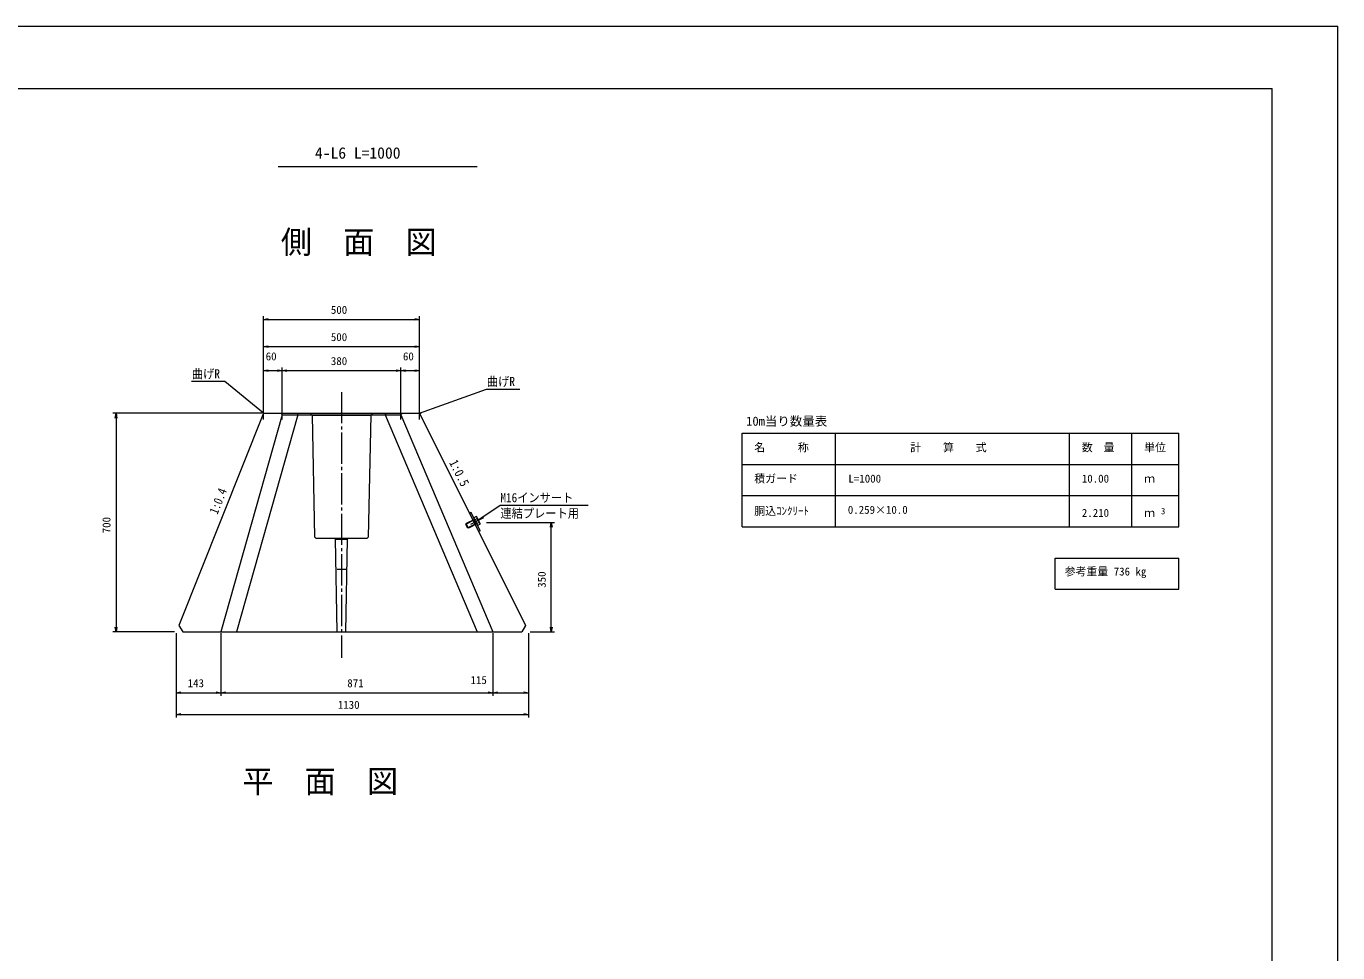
# Model space of a CAD drawing. Units: millimetres on the paper, with parts at other scales. Extents: x 0 to 841, y 0 to 594.
# Drawn here: x 420.5 to 841, y 297 to 594 of the extents above; entities that cross this region are included whole.
import ezdxf
from ezdxf.enums import TextEntityAlignment as Align

# ---------------------------------------------------------------- set-up
doc = ezdxf.new("R2010")
doc.units = ezdxf.units.MM
doc.linetypes.add('USER2', pattern=[13, 10, -1, 1, -1])
for name, color, linetype, lineweight in [('0_2', 7, 'Continuous', 18), ('D-MTR-FRAM（材料表図枠）', 2, 'Continuous', 18), ('D-STR-DIM（寸法）', 7, 'Continuous', 18), ('D-STR-HTXT（旗揚げ）', 7, 'Continuous', 18), ('D-STR-STRn（構造物）', 7, 'USER2', 18), ('D-STR（構造物外形線）', 1, 'Continuous', 18), ('D-TTL(外枠）', 2, 'Continuous', 18), ('DEFPOINTS_3', 8, 'Continuous', 18), ('用紙-作図レイヤ', 5, 'Continuous', 18)]:
    doc.layers.add(name, color=color, linetype=linetype, lineweight=lineweight)
for name, color, linetype in [('D-MTR-TXT(文字列）', 7, 'Continuous'), ('D-MTR（材料表タイトル）', 7, 'Continuous'), ('D-STR-TXT（文字）', 7, 'Continuous'), ('D-TTL-TXT（文字）', 7, 'Continuous')]:
    doc.layers.add(name, color=color, linetype=linetype)
doc.styles.add('ＭＳ ゴシック', font='')
doc.styles.get('ＭＳ ゴシック').set_extended_font_data('MS Gothic')

msp = doc.modelspace()

# ---------------------------------------------------------------- linework, layer by layer
at = {"layer": '0_2'}
for p, q in [((496.577, 500.012), (498.077, 500.262)), ((498.077, 499.762), (496.577, 500.012)), ((496.577, 500.012), (496.777, 500.012)), ((545.077, 500.262), (546.577, 500.012)), ((546.577, 500.012), (545.077, 499.762)), ((546.577, 500.012), (546.377, 500.012)), ((496.577, 491.287), (498.077, 491.537)), ((498.077, 491.037), (496.577, 491.287)), ((496.577, 491.287), (496.777, 491.287)), ((545.077, 491.537), (546.577, 491.287)), ((546.577, 491.287), (545.077, 491.037)), ((546.577, 491.287), (546.377, 491.287)), ((496.577, 483.602), (498.077, 483.852)), ((498.077, 483.352), (496.577, 483.602)), ((496.577, 483.602), (496.777, 483.602)), ((501.077, 483.852), (502.577, 483.602)), ((502.577, 483.602), (501.077, 483.352)), ((502.577, 483.602), (502.377, 483.602)), ((502.577, 483.602), (504.077, 483.852)), ((504.077, 483.352), (502.577, 483.602)), ((502.577, 483.602), (502.777, 483.602)), ((539.077, 483.852), (540.577, 483.602)), ((540.577, 483.602), (539.077, 483.352)), ((540.577, 483.602), (540.377, 483.602)), ((540.577, 483.602), (542.077, 483.852)), ((542.077, 483.352), (540.577, 483.602)), ((540.577, 483.602), (540.777, 483.602)), ((545.077, 483.852), (546.577, 483.602)), ((546.577, 483.602), (545.077, 483.352)), ((546.577, 483.602), (546.377, 483.602)), ((449.027, 468.398), (449.277, 469.898)), ((449.277, 469.898), (449.527, 468.398)), ((449.277, 469.898), (449.277, 469.698)), ((496.577, 469.898), (496.122, 470.106)), ((496.577, 469.898), (496.192, 470.217)), ((496.577, 469.898), (496.287, 470.305)), ((546.577, 469.898), (546.987, 470.184)), ((546.577, 469.898), (547.047, 470.068)), ((546.577, 469.898), (547.075, 469.94)), ((564.345, 434.978), (564.673, 435.356)), ((564.345, 434.978), (564.76, 435.258)), ((564.345, 434.978), (564.818, 435.141)), ((588.577, 433.398), (588.827, 434.898)), ((588.827, 434.898), (589.077, 433.398)), ((588.827, 434.898), (588.827, 434.698)), ((449.277, 399.898), (449.027, 401.398)), ((449.527, 401.398), (449.277, 399.898)), ((449.277, 399.898), (449.277, 400.098)), ((588.827, 399.898), (588.577, 401.398)), ((589.077, 401.398), (588.827, 399.898)), ((588.827, 399.898), (588.827, 400.098)), ((468.577, 380.339), (470.077, 380.589)), ((470.077, 380.089), (468.577, 380.339)), ((468.577, 380.339), (468.777, 380.339)), ((481.426, 380.589), (482.926, 380.339)), ((482.926, 380.339), (481.426, 380.089)), ((482.926, 380.339), (482.726, 380.339)), ((482.926, 380.339), (484.426, 380.589)), ((484.426, 380.089), (482.926, 380.339)), ((482.926, 380.339), (483.126, 380.339)), ((568.553, 380.589), (570.053, 380.339)), ((570.053, 380.339), (568.553, 380.089)), ((570.053, 380.339), (569.853, 380.339)), ((570.053, 380.339), (571.553, 380.589)), ((571.553, 380.089), (570.053, 380.339)), ((570.053, 380.339), (570.253, 380.339)), ((580.077, 380.589), (581.577, 380.339)), ((581.577, 380.339), (580.077, 380.089)), ((581.577, 380.339), (581.377, 380.339)), ((468.577, 373.403), (470.077, 373.653)), ((470.077, 373.153), (468.577, 373.403)), ((468.577, 373.403), (468.777, 373.403)), ((580.077, 373.653), (581.577, 373.403)), ((581.577, 373.403), (580.077, 373.153)), ((581.577, 373.403), (581.377, 373.403))]:
    msp.add_line(p, q, dxfattribs=at)
at = {"layer": 'D-MTR-FRAM（材料表図枠）'}
for p, q in [((649.984, 463.513), (789.984, 463.513)), ((649.984, 433.513), (649.984, 463.513)), ((679.984, 433.513), (679.984, 463.513)), ((754.984, 433.513), (754.984, 463.513)), ((774.984, 433.513), (774.984, 463.513)), ((774.984, 433.513), (774.984, 463.513)), ((789.984, 433.513), (789.984, 463.513)), ((649.984, 453.513), (789.984, 453.513)), ((649.984, 443.513), (789.984, 443.513)), ((649.984, 433.513), (789.984, 433.513)), ((750.397, 413.513), (750.397, 423.513)), ((750.397, 423.513), (789.984, 423.513)), ((789.984, 413.513), (789.984, 423.513)), ((750.397, 413.513), (789.984, 413.513))]:
    msp.add_line(p, q, dxfattribs=at)
at = {"layer": 'D-STR-DIM（寸法）'}
for p, q in [((496.577, 491.787), (496.577, 501.012)), ((546.577, 492.287), (546.577, 501.012)), ((496.777, 500.012), (546.377, 500.012)), ((496.577, 467.956), (496.577, 492.287)), ((546.577, 470.398), (546.577, 492.287)), ((496.777, 491.287), (546.377, 491.287)), ((496.577, 470.398), (496.577, 484.602)), ((496.777, 483.602), (502.377, 483.602)), ((502.577, 467.956), (502.577, 484.602)), ((502.577, 469.948), (502.577, 484.602)), ((502.777, 483.602), (540.377, 483.602)), ((540.577, 467.956), (540.577, 484.602)), ((540.577, 469.948), (540.577, 484.602)), ((540.777, 483.602), (546.377, 483.602)), ((546.577, 467.956), (546.577, 484.602)), ((496.077, 469.898), (448.277, 469.898)), ((449.277, 469.698), (449.277, 400.098)), ((568.103, 434.898), (589.827, 434.898)), ((588.827, 400.098), (588.827, 434.698)), ((468.077, 399.898), (448.277, 399.898)), ((582.077, 399.898), (589.827, 399.898)), ((468.577, 399.398), (468.577, 379.339)), ((468.577, 399.398), (468.577, 372.403)), ((482.926, 399.398), (482.926, 379.339)), ((482.926, 399.398), (482.926, 379.339)), ((570.053, 399.398), (570.053, 379.339)), ((570.053, 399.398), (570.053, 379.339)), ((581.577, 399.398), (581.577, 379.339)), ((581.577, 399.398), (581.577, 372.403)), ((468.777, 380.339), (482.726, 380.339)), ((483.126, 380.339), (569.853, 380.339)), ((570.253, 380.339), (581.377, 380.339)), ((468.777, 373.403), (581.377, 373.403))]:
    msp.add_line(p, q, dxfattribs=at)
at = {"layer": 'D-STR-HTXT（旗揚げ）'}
msp.add_line((501.309, 548.979), (565.093, 548.979), dxfattribs=at)
at = {"layer": 'D-STR-STRn（構造物）'}
msp.add_line((521.577, 476.704), (521.577, 391.529), dxfattribs=at)
at = {"layer": 'D-STR（構造物外形線）'}
for p, q in [((496.577, 469.898), (469.377, 401.898)), ((502.577, 469.448), (482.926, 399.898)), ((507.577, 469.448), (487.926, 399.898)), ((496.577, 469.898), (546.577, 469.898)), ((502.077, 469.898), (502.577, 469.448)), ((502.577, 469.448), (540.577, 469.448)), ((507.37, 469.898), (507.577, 469.448)), ((512.077, 469.298), (511.577, 469.898)), ((512.077, 469.298), (531.077, 469.298)), ((513.071, 430.198), (512.227, 469.298)), ((530.927, 469.298), (530.083, 430.198)), ((531.577, 469.898), (531.077, 469.298)), ((535.577, 469.448), (565.053, 399.898)), ((540.577, 469.448), (570.053, 399.898)), ((546.577, 469.898), (580.577, 401.898)), ((563.16, 438.073), (562.624, 437.805)), ((566.067, 432.259), (563.16, 438.073)), ((563.065, 434.392), (567.212, 436.466)), ((513.377, 429.898), (513.071, 430.198)), ((513.377, 429.898), (529.777, 429.898)), ((519.677, 429.598), (519.377, 429.898)), ((520.152, 399.898), (519.677, 429.598)), ((519.677, 429.598), (523.477, 429.598)), ((523.002, 399.898), (523.477, 429.598)), ((523.477, 429.598), (523.777, 429.898)), ((529.777, 429.898), (530.083, 430.198)), ((566.067, 432.259), (565.53, 431.991)), ((520.152, 419.898), (523.002, 419.898)), ((469.377, 401.898), (470.731, 399.898)), ((470.731, 399.898), (579.341, 399.898)), ((580.577, 401.898), (579.341, 399.898))]:
    msp.add_line(p, q, dxfattribs=at)
at = {"layer": 'D-TTL(外枠）'}
for p in [(24.991, 573.979), (819.991, 19.979)]:
    msp.add_line(p, (819.991, 573.979), dxfattribs=at)
at = {"layer": 'DEFPOINTS_3'}
for p in [(-0.009, 593.979), (840.991, -0.021)]:
    msp.add_line(p, (840.991, 593.979), dxfattribs=at)
at = {"layer": '用紙-作図レイヤ', "color": 7}
for p, q in [((484.203, 480.128), (473.503, 480.128)), ((496.577, 469.898), (484.203, 480.128)), ((546.577, 469.898), (568.091, 477.668)), ((568.091, 477.668), (578.791, 477.668)), ((564.345, 434.978), (572.417, 440.425)), ((572.417, 440.425), (600.617, 440.425))]:
    msp.add_line(p, q, dxfattribs=at)
at = {"layer": '用紙-作図レイヤ', "color": 1}
for p, q in [((535.784, 469.898), (535.577, 469.448)), ((541.077, 469.898), (540.577, 469.448))]:
    msp.add_line(p, q, dxfattribs=at)
at = {"layer": '用紙-作図レイヤ'}
for p, q in [((561.573, 434.54), (561.483, 434.272)), ((562.02, 433.198), (561.483, 434.272)), ((564.041, 435.596), (561.501, 434.325)), ((564.256, 435.882), (561.573, 434.54)), ((562.288, 433.109), (561.573, 434.54)), ((562.288, 433.109), (562.02, 433.198)), ((564.614, 434.451), (562.073, 433.181)), ((564.971, 434.451), (562.288, 433.109)), ((564.685, 434.308), (563.97, 435.739)), ((564.793, 436.805), (563.994, 436.406)), ((565.233, 433.927), (563.994, 436.406)), ((564.256, 435.882), (564.041, 435.596)), ((565.102, 436.185), (564.304, 435.786)), ((564.971, 434.451), (564.614, 434.451)), ((564.971, 436.687), (564.793, 436.805)), ((565.722, 434.946), (564.923, 434.547)), ((566.045, 434.54), (564.971, 436.687)), ((566.032, 434.326), (565.233, 433.927)), ((566.032, 434.326), (566.045, 434.54))]:
    msp.add_line(p, q, dxfattribs=at)
for centre, radius, start, end in [((564.495, 436.269), 0.613, 352.1808, 60.9493), ((563.457, 434.588), 2.293, 8.9771, 44.15301), ((565.424, 434.41), 0.613, 352.1808, 60.9493)]:
    msp.add_arc(centre, radius, start, end, dxfattribs=at)

# ---------------------------------------------------------------- texts
at = {"layer": 'D-MTR-TXT(文字列）', "style": 'ＭＳ ゴシック'}
for s, height, p in [('名\u3000\u3000\u3000称', 2.566, (653.907, 456.916)), ('計\u3000\u3000算\u3000\u3000式', 2.566, (703.915, 456.916)), ('数\u3000量', 2.566, (758.907, 456.916)), ('単位', 2.566, (778.907, 456.916)), ('積ガード', 2.566, (653.907, 446.916)), ('L=1000', 2.566, (684.095, 446.916)), ('10.00', 2.566, (758.934, 446.916)), ('ｍ', 2.566, (778.907, 446.916)), ('胴込ｺﾝｸﾘｰﾄ', 2.566, (653.907, 436.547)), ('0.259×10.0', 2.566, (683.907, 436.916)), ('2.210', 2.566, (758.934, 435.916)), ('ｍ', 2.566, (778.907, 435.916)), ('3', 2.053, (784.309, 436.92)), ('参考重量 736 kg', 2.566, (753.41, 417.135))]:
    msp.add_text(s, height=height, dxfattribs=at).set_placement(p, align=Align.BOTTOM_LEFT)
at = {"layer": 'D-MTR（材料表タイトル）', "style": 'ＭＳ ゴシック'}
msp.add_text('10m当り数量表', height=2.933, dxfattribs=at).set_placement((651.326, 465.038), align=Align.BOTTOM_LEFT)
at = {"layer": 'D-STR-DIM（寸法）', "style": 'ＭＳ ゴシック'}
for s, p in [('500', (518.157, 501.012)), ('500', (518.157, 492.287)), ('60', (497.267, 486.102)), ('380', (518.157, 484.602)), ('60', (541.267, 486.102)), ('143', (472.252, 381.339)), ('871', (523.425, 381.339)), ('115', (562.934, 382.338)), ('1130', (520.396, 374.403))]:
    msp.add_text(s, height=2.566, dxfattribs=at).set_placement(p, align=Align.BOTTOM_LEFT)
for s, p in [('700', (448.277, 431.433)), ('350', (587.827, 413.978))]:
    msp.add_text(s, height=2.566, rotation=90, dxfattribs=at).set_placement(p, align=Align.BOTTOM_LEFT)
at = {"layer": 'D-STR-TXT（文字）', "style": 'ＭＳ ゴシック'}
for s, rotation, width, p in [('1:0.5', 296.565, 0.9, (555.227, 453.74)), ('1:0.4', 68.199, 0.85, (482.606, 436.956))]:
    msp.add_text(s, height=2.933, rotation=rotation, dxfattribs=dict(at, width=width)).set_placement(p, align=Align.BOTTOM_LEFT)
at = {"layer": 'D-TTL-TXT（文字）', "style": 'ＭＳ ゴシック'}
for s, height, p in [('4-L6 L=1000', 3.666, (513.062, 550.427)), ('側\u3000面\u3000図', 7.331, (502.104, 518.936)), ('平\u3000面\u3000図', 7.331, (489.756, 346.078))]:
    msp.add_text(s, height=height, dxfattribs=at).set_placement(p, align=Align.BOTTOM_LEFT)
at = {"layer": '用紙-作図レイヤ', "color": 7, "style": 'ＭＳ ゴシック', "width": 0.9}
for s, p in [('曲げR', (473.603, 480.227)), ('曲げR', (568.193, 477.767)), ('M16インサート', (572.518, 440.523)), ('連結プレート用', (572.518, 435.524))]:
    msp.add_text(s, height=2.933, dxfattribs=at).set_placement(p, align=Align.BOTTOM_LEFT)

doc.saveas('drawing.dxf')
